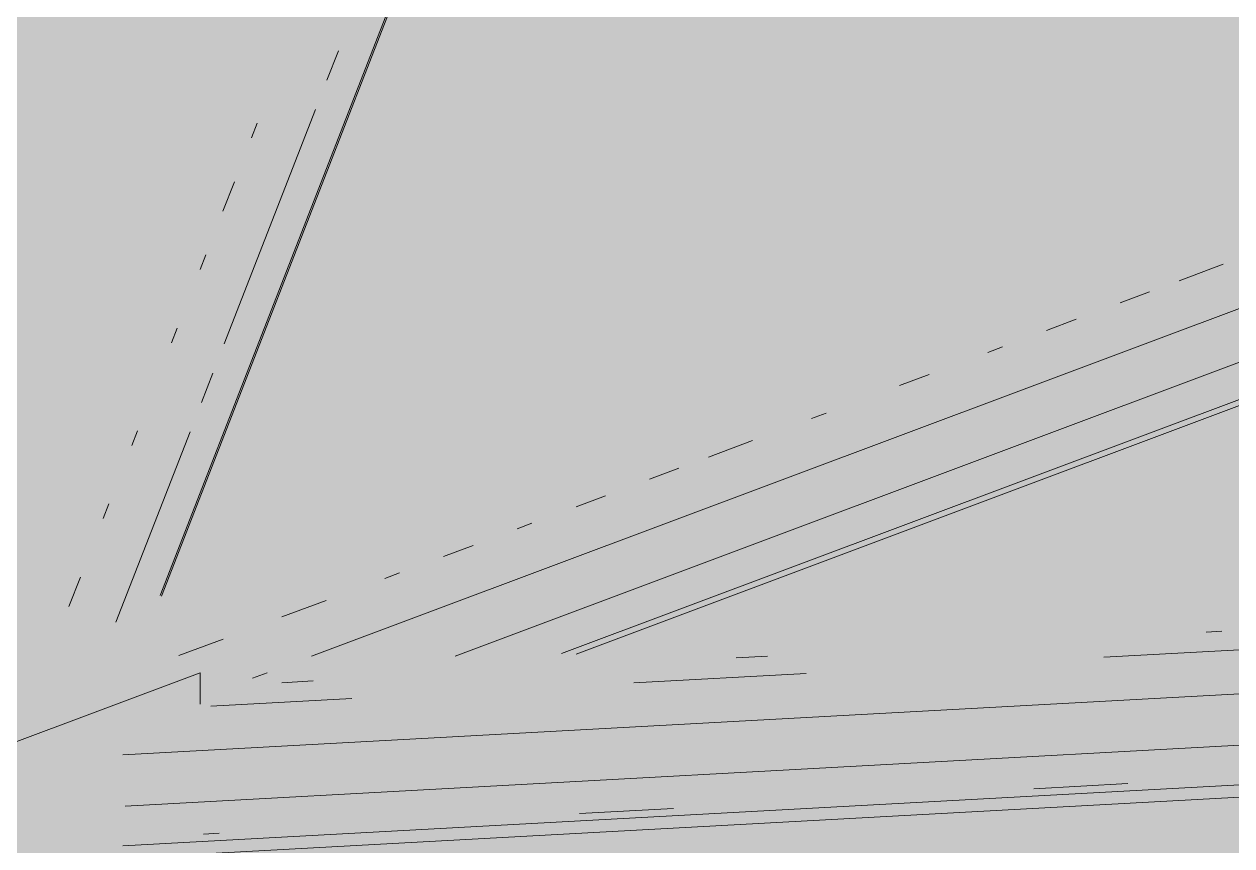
# Paper-space layout '03 3D Building and Roof' of a CAD drawing. Header units: millimetres. Extents: x 5 to 415, y 5 to 292.
# Drawn here: x 65.6 to 70.71, y 69.96 to 73.44 of the extents above; entities that cross this region are included whole.
import ezdxf

# ---------------------------------------------------------------- set-up
doc = ezdxf.new("R2010")
doc.units = ezdxf.units.MM
doc.layers.add('EXISTING', color=7, linetype='Continuous')
doc.layers.add('IMAGES', color=7, linetype='Continuous')

# ---------------------------------------------------------------- blocks, each defined once
blk = doc.blocks.new('SHEET_03')
at = {"layer": 'EXISTING', "color": 250, "lineweight": 9}
for p, q in [((66.8128, 70.7631), (91.423, 79.9823)), ((91.7199, 79.8651), (67.4212, 70.7626)), ((67.8719, 70.7746), (91.7345, 79.7136)), ((67.9339, 70.7723), (91.6718, 79.6647)), ((69.1682, 78.7109), (66.1724, 71.0205)), ((66.1781, 71.0176), (69.1255, 78.5839)), ((66.8787, 73.2015), (66.927, 73.3255)), ((66.4439, 72.0851), (66.8304, 73.0774)), ((66.5589, 72.958), (66.583, 73.02)), ((66.4381, 72.6479), (66.4864, 72.7719)), ((66.3414, 72.3998), (66.3656, 72.4618)), ((70.4883, 72.3527), (70.6753, 72.4228)), ((70.2391, 72.2594), (70.3637, 72.3061)), ((69.9276, 72.1427), (70.0522, 72.1894)), ((66.2206, 72.0897), (66.2448, 72.1517)), ((69.6784, 72.0493), (69.7407, 72.0727)), ((66.3472, 71.837), (66.3955, 71.9611)), ((69.3046, 71.9093), (69.4292, 71.956)), ((68.9307, 71.7692), (68.993, 71.7926)), ((65.9848, 70.9068), (66.2989, 71.713)), ((66.0515, 71.6556), (66.0757, 71.7176)), ((68.4946, 71.6059), (68.6815, 71.6759)), ((68.2454, 71.5125), (68.37, 71.5592)), ((66.0144, 70.3455), (86.9866, 71.4919)), ((67.9339, 71.3958), (68.0585, 71.4425)), ((65.9307, 71.3455), (65.9549, 71.4075)), ((67.6847, 71.3025), (67.747, 71.3258)), ((86.4655, 71.2452), (66.0242, 70.1278)), ((67.3731, 71.1858), (67.4977, 71.2324)), ((67.1239, 71.0924), (67.1862, 71.1157)), ((65.7858, 70.9734), (65.8341, 71.0974)), ((66.0144, 69.9601), (85.792, 71.0413)), ((66.2544, 69.9211), (85.8329, 70.9913)), ((66.6878, 70.929), (66.8747, 70.999)), ((70.6031, 70.865), (70.6695, 70.8686)), ((66.2517, 70.7656), (66.4386, 70.8357)), ((68.6121, 70.7562), (68.7448, 70.7634)), ((70.1701, 70.7586), (70.9001, 70.7985)), ((65.5086, 70.3802), (66.3418, 70.6923)), ((66.3418, 70.5592), (66.3418, 70.6923)), ((66.5636, 70.6698), (66.6259, 70.6931)), ((66.6874, 70.6509), (66.8201, 70.6582)), ((68.1791, 70.6498), (68.9091, 70.6897)), ((66.3871, 70.5518), (66.9844, 70.5845)), ((69.8731, 70.2016), (70.2713, 70.2234)), ((67.9484, 70.0964), (68.3466, 70.1182)), ((66.3556, 70.0093), (66.4219, 70.013))]:
    blk.add_line(p, q, dxfattribs=at)
at = {"layer": 'IMAGES', "color": 7}
for points in [[(67.0488, 73.2571), (67.2202, 73.2571), (67.0488, 73.7714), (67.2202, 73.7714)], [(61.5652, 73.4286), (66.3633, 73.4286), (61.5652, 73.6), (66.3633, 73.6)], [(66.3633, 73.4286), (66.5347, 73.4286), (66.3633, 73.6), (66.5347, 73.6)], [(66.5347, 73.4286), (66.7061, 73.4286), (66.5347, 73.6), (66.7061, 73.6)], [(66.7061, 73.4286), (67.0488, 73.4286), (66.7061, 73.6), (67.0488, 73.6)], [(67.2202, 73.2571), (67.3915, 73.2571), (67.2202, 73.6), (67.3915, 73.6)], [(67.3915, 73.2571), (67.5629, 73.2571), (67.3915, 73.6), (67.5629, 73.6)], [(67.5629, 73.4286), (70.6474, 73.4286), (67.5629, 73.6), (70.6474, 73.6)], [(70.6474, 73.4286), (70.9901, 73.4286), (70.6474, 73.6), (70.9901, 73.6)], [(61.0511, 73.2571), (66.192, 73.2571), (61.0511, 73.4286), (66.192, 73.4286)], [(66.192, 73.2571), (66.3633, 73.2571), (66.192, 73.4286), (66.3633, 73.4286)], [(66.3633, 73.2571), (66.5347, 73.2571), (66.3633, 73.4286), (66.5347, 73.4286)], [(66.5347, 73.0857), (66.7061, 73.0857), (66.5347, 73.4286), (66.7061, 73.4286)], [(66.7061, 73.2571), (67.0488, 73.2571), (66.7061, 73.4286), (67.0488, 73.4286)], [(67.5629, 73.2571), (70.9901, 73.2571), (67.5629, 73.4286), (70.9901, 73.4286)], [(60.3656, 73.0857), (66.0206, 73.0857), (60.3656, 73.2571), (66.0206, 73.2571)], [(66.0206, 73.0857), (66.192, 73.0857), (66.0206, 73.2571), (66.192, 73.2571)], [(66.192, 73.0857), (66.3633, 73.0857), (66.192, 73.2571), (66.3633, 73.2571)], [(66.3633, 73.0857), (66.5347, 73.0857), (66.3633, 73.2571), (66.5347, 73.2571)], [(66.7061, 73.0857), (66.8774, 73.0857), (66.7061, 73.2571), (66.8774, 73.2571)], [(66.8774, 73.0857), (67.2202, 73.0857), (66.8774, 73.2571), (67.2202, 73.2571)], [(67.2202, 72.9143), (67.3915, 72.9143), (67.2202, 73.2571), (67.3915, 73.2571)], [(67.3915, 73.0857), (71.5042, 73.0857), (67.3915, 73.2571), (71.5042, 73.2571)], [(60.1943, 72.9143), (65.8492, 72.9143), (60.1943, 73.0857), (65.8492, 73.0857)], [(65.8492, 72.9143), (66.0206, 72.9143), (65.8492, 73.0857), (66.0206, 73.0857)], [(66.0206, 72.9143), (66.3633, 72.9143), (66.0206, 73.0857), (66.3633, 73.0857)], [(66.3633, 72.7429), (66.5347, 72.7429), (66.3633, 73.0857), (66.5347, 73.0857)], [(66.5347, 72.9143), (66.8774, 72.9143), (66.5347, 73.0857), (66.8774, 73.0857)], [(66.8774, 72.7429), (67.0488, 72.7429), (66.8774, 73.0857), (67.0488, 73.0857)], [(67.0488, 72.9143), (67.2202, 72.9143), (67.0488, 73.0857), (67.2202, 73.0857)], [(67.3915, 72.9143), (71.1615, 72.9143), (67.3915, 73.0857), (71.1615, 73.0857)], [(59.6802, 72.7429), (65.8492, 72.7429), (59.6802, 72.9143), (65.8492, 72.9143)], [(65.8492, 72.5714), (66.0206, 72.5714), (65.8492, 72.9143), (66.0206, 72.9143)], [(66.0206, 72.7429), (66.192, 72.7429), (66.0206, 72.9143), (66.192, 72.9143)], [(66.192, 72.7429), (66.3633, 72.7429), (66.192, 72.9143), (66.3633, 72.9143)], [(66.5347, 72.7429), (66.8774, 72.7429), (66.5347, 72.9143), (66.8774, 72.9143)], [(67.0488, 72.7429), (67.2202, 72.7429), (67.0488, 72.9143), (67.2202, 72.9143)], [(67.2202, 72.7429), (70.6474, 72.7429), (67.2202, 72.9143), (70.6474, 72.9143)], [(70.6474, 72.7429), (70.9901, 72.7429), (70.6474, 72.9143), (70.9901, 72.9143)], [(59.1661, 72.5714), (65.8492, 72.5714), (59.1661, 72.7429), (65.8492, 72.7429)], [(66.0206, 72.4), (66.192, 72.4), (66.0206, 72.7429), (66.192, 72.7429)], [(66.192, 72.5714), (66.3633, 72.5714), (66.192, 72.7429), (66.3633, 72.7429)], [(66.3633, 72.5714), (66.5347, 72.5714), (66.3633, 72.7429), (66.5347, 72.7429)], [(66.5347, 72.4), (66.7061, 72.4), (66.5347, 72.7429), (66.7061, 72.7429)], [(66.7061, 72.4), (66.8774, 72.4), (66.7061, 72.7429), (66.8774, 72.7429)], [(66.8774, 72.5714), (67.0488, 72.5714), (66.8774, 72.7429), (67.0488, 72.7429)], [(67.0488, 72.4), (67.2202, 72.4), (67.0488, 72.7429), (67.2202, 72.7429)], [(67.2202, 72.5714), (70.3047, 72.5714), (67.2202, 72.7429), (70.3047, 72.7429)], [(70.3047, 72.5714), (70.6474, 72.5714), (70.3047, 72.7429), (70.6474, 72.7429)], [(70.6474, 72.5714), (70.8188, 72.5714), (70.6474, 72.7429), (70.8188, 72.7429)], [(58.652, 72.4), (66.0206, 72.4), (58.652, 72.5714), (66.0206, 72.5714)], [(66.192, 72.4), (66.3633, 72.4), (66.192, 72.5714), (66.3633, 72.5714)], [(66.3633, 72.4), (66.5347, 72.4), (66.3633, 72.5714), (66.5347, 72.5714)], [(66.8774, 72.4), (67.0488, 72.4), (66.8774, 72.5714), (67.0488, 72.5714)], [(67.2202, 72.4), (69.7906, 72.4), (67.2202, 72.5714), (69.7906, 72.5714)], [(69.7906, 72.4), (69.962, 72.4), (69.7906, 72.5714), (69.962, 72.5714)], [(69.962, 72.4), (70.1333, 72.4), (69.962, 72.5714), (70.1333, 72.5714)], [(70.1333, 72.4), (70.3047, 72.4), (70.1333, 72.5714), (70.3047, 72.5714)], [(70.3047, 72.4), (70.6474, 72.4), (70.3047, 72.5714), (70.6474, 72.5714)], [(70.6474, 72.4), (70.8188, 72.4), (70.6474, 72.5714), (70.8188, 72.5714)], [(58.1379, 72.2286), (65.6779, 72.2286), (58.1379, 72.4), (65.6779, 72.4)], [(65.6779, 72.2286), (65.8492, 72.2286), (65.6779, 72.4), (65.8492, 72.4)], [(65.8492, 72.2286), (66.0206, 72.2286), (65.8492, 72.4), (66.0206, 72.4)], [(66.0206, 72.2286), (66.3633, 72.2286), (66.0206, 72.4), (66.3633, 72.4)], [(66.3633, 72.2286), (66.5347, 72.2286), (66.3633, 72.4), (66.5347, 72.4)], [(66.5347, 71.8857), (66.7061, 71.8857), (66.5347, 72.4), (66.7061, 72.4)], [(66.7061, 72.2286), (66.8774, 72.2286), (66.7061, 72.4), (66.8774, 72.4)], [(66.8774, 72.2286), (67.0488, 72.2286), (66.8774, 72.4), (67.0488, 72.4)], [(67.0488, 72.2286), (69.2765, 72.2286), (67.0488, 72.4), (69.2765, 72.4)], [(69.2765, 72.2286), (69.4479, 72.2286), (69.2765, 72.4), (69.4479, 72.4)], [(69.4479, 72.2286), (69.6192, 72.2286), (69.4479, 72.4), (69.6192, 72.4)], [(69.6192, 72.0571), (69.7906, 72.0571), (69.6192, 72.4), (69.7906, 72.4)], [(69.7906, 72.2286), (69.962, 72.2286), (69.7906, 72.4), (69.962, 72.4)], [(69.962, 72.2286), (70.1333, 72.2286), (69.962, 72.4), (70.1333, 72.4)], [(70.1333, 72.2286), (70.3047, 72.2286), (70.1333, 72.4), (70.3047, 72.4)], [(70.3047, 72.2286), (70.6474, 72.2286), (70.3047, 72.4), (70.6474, 72.4)], [(70.6474, 72.0571), (70.8188, 72.0571), (70.6474, 72.4), (70.8188, 72.4)], [(57.7952, 72.0571), (65.6779, 72.0571), (57.7952, 72.2286), (65.6779, 72.2286)], [(65.6779, 71.8857), (65.8492, 71.8857), (65.6779, 72.2286), (65.8492, 72.2286)], [(65.8492, 72.0571), (66.0206, 72.0571), (65.8492, 72.2286), (66.0206, 72.2286)], [(66.0206, 72.0571), (66.192, 72.0571), (66.0206, 72.2286), (66.192, 72.2286)], [(66.192, 72.0571), (66.5347, 72.0571), (66.192, 72.2286), (66.5347, 72.2286)], [(66.7061, 72.0571), (66.8774, 72.0571), (66.7061, 72.2286), (66.8774, 72.2286)], [(66.8774, 72.0571), (67.0488, 72.0571), (66.8774, 72.2286), (67.0488, 72.2286)], [(67.0488, 72.0571), (68.9338, 72.0571), (67.0488, 72.2286), (68.9338, 72.2286)], [(68.9338, 72.0571), (69.2765, 72.0571), (68.9338, 72.2286), (69.2765, 72.2286)], [(69.2765, 72.0571), (69.4479, 72.0571), (69.2765, 72.2286), (69.4479, 72.2286)], [(69.4479, 72.0571), (69.6192, 72.0571), (69.4479, 72.2286), (69.6192, 72.2286)], [(69.7906, 72.0571), (70.1333, 72.0571), (69.7906, 72.2286), (70.1333, 72.2286)], [(70.1333, 72.0571), (70.6474, 72.0571), (70.1333, 72.2286), (70.6474, 72.2286)], [(57.2811, 71.8857), (65.6779, 71.8857), (57.2811, 72.0571), (65.6779, 72.0571)], [(65.8492, 71.8857), (66.0206, 71.8857), (65.8492, 72.0571), (66.0206, 72.0571)], [(66.0206, 71.8857), (66.192, 71.8857), (66.0206, 72.0571), (66.192, 72.0571)], [(66.192, 71.8857), (66.5347, 71.8857), (66.192, 72.0571), (66.5347, 72.0571)], [(66.7061, 71.8857), (68.4197, 71.8857), (66.7061, 72.0571), (68.4197, 72.0571)], [(68.4197, 71.8857), (68.7624, 71.8857), (68.4197, 72.0571), (68.7624, 72.0571)], [(68.7624, 71.8857), (68.9338, 71.8857), (68.7624, 72.0571), (68.9338, 72.0571)], [(68.9338, 71.8857), (69.2765, 71.8857), (68.9338, 72.0571), (69.2765, 72.0571)], [(69.2765, 71.7143), (69.4479, 71.7143), (69.2765, 72.0571), (69.4479, 72.0571)], [(69.4479, 71.7143), (69.6192, 71.7143), (69.4479, 72.0571), (69.6192, 72.0571)], [(69.6192, 71.8857), (69.7906, 71.8857), (69.6192, 72.0571), (69.7906, 72.0571)], [(69.7906, 71.8857), (69.962, 71.8857), (69.7906, 72.0571), (69.962, 72.0571)], [(69.962, 71.8857), (70.1333, 71.8857), (69.962, 72.0571), (70.1333, 72.0571)], [(70.1333, 71.8857), (70.8188, 71.8857), (70.1333, 72.0571), (70.8188, 72.0571)], [(65.5065, 71.7143), (65.6779, 71.7143), (65.5065, 71.8857), (65.6779, 71.8857)], [(65.6779, 71.5429), (65.8492, 71.5429), (65.6779, 71.8857), (65.8492, 71.8857)], [(65.8492, 71.7143), (66.0206, 71.7143), (65.8492, 71.8857), (66.0206, 71.8857)], [(66.0206, 71.7143), (66.192, 71.7143), (66.0206, 71.8857), (66.192, 71.8857)], [(66.192, 71.5429), (66.3633, 71.5429), (66.192, 71.8857), (66.3633, 71.8857)], [(66.3633, 71.5429), (66.5347, 71.5429), (66.3633, 71.8857), (66.5347, 71.8857)], [(66.5347, 71.5429), (66.7061, 71.5429), (66.5347, 71.8857), (66.7061, 71.8857)], [(66.7061, 71.5429), (66.8774, 71.5429), (66.7061, 71.8857), (66.8774, 71.8857)], [(66.8774, 71.7143), (68.077, 71.7143), (66.8774, 71.8857), (68.077, 71.8857)], [(68.077, 71.7143), (68.2483, 71.7143), (68.077, 71.8857), (68.2483, 71.8857)], [(68.2483, 71.7143), (68.4197, 71.7143), (68.2483, 71.8857), (68.4197, 71.8857)], [(68.4197, 71.7143), (68.5911, 71.7143), (68.4197, 71.8857), (68.5911, 71.8857)], [(68.5911, 71.7143), (68.7624, 71.7143), (68.5911, 71.8857), (68.7624, 71.8857)], [(68.7624, 71.7143), (68.9338, 71.7143), (68.7624, 71.8857), (68.9338, 71.8857)], [(68.9338, 71.7143), (69.2765, 71.7143), (68.9338, 71.8857), (69.2765, 71.8857)], [(69.6192, 71.7143), (70.1333, 71.7143), (69.6192, 71.8857), (70.1333, 71.8857)], [(70.1333, 71.7143), (70.3047, 71.7143), (70.1333, 71.8857), (70.3047, 71.8857)], [(70.3047, 71.7143), (70.4761, 71.7143), (70.3047, 71.8857), (70.4761, 71.8857)], [(70.4761, 71.7143), (70.9901, 71.7143), (70.4761, 71.8857), (70.9901, 71.8857)], [(65.5065, 71.3714), (65.6779, 71.3714), (65.5065, 71.7143), (65.6779, 71.7143)], [(65.8492, 71.5429), (66.0206, 71.5429), (65.8492, 71.7143), (66.0206, 71.7143)], [(66.0206, 71.5429), (66.192, 71.5429), (66.0206, 71.7143), (66.192, 71.7143)], [(66.8774, 71.5429), (67.7342, 71.5429), (66.8774, 71.7143), (67.7342, 71.7143)], [(67.7342, 71.5429), (67.9056, 71.5429), (67.7342, 71.7143), (67.9056, 71.7143)], [(67.9056, 71.5429), (68.077, 71.5429), (67.9056, 71.7143), (68.077, 71.7143)], [(68.077, 71.5429), (68.2483, 71.5429), (68.077, 71.7143), (68.2483, 71.7143)], [(68.2483, 71.5429), (68.4197, 71.5429), (68.2483, 71.7143), (68.4197, 71.7143)], [(68.4197, 71.5429), (68.5911, 71.5429), (68.4197, 71.7143), (68.5911, 71.7143)], [(68.5911, 71.5429), (68.7624, 71.5429), (68.5911, 71.7143), (68.7624, 71.7143)], [(68.7624, 71.5429), (69.2765, 71.5429), (68.7624, 71.7143), (69.2765, 71.7143)], [(69.2765, 71.5429), (70.1333, 71.5429), (69.2765, 71.7143), (70.1333, 71.7143)], [(70.1333, 71.5429), (70.4761, 71.5429), (70.1333, 71.7143), (70.4761, 71.7143)], [(70.4761, 71.5429), (70.6474, 71.5429), (70.4761, 71.7143), (70.6474, 71.7143)], [(70.6474, 71.5429), (70.8188, 71.5429), (70.6474, 71.7143), (70.8188, 71.7143)], [(65.6779, 71.3714), (65.8492, 71.3714), (65.6779, 71.5429), (65.8492, 71.5429)], [(65.8492, 71.3714), (66.192, 71.3714), (65.8492, 71.5429), (66.192, 71.5429)], [(66.192, 71.3714), (66.5347, 71.3714), (66.192, 71.5429), (66.5347, 71.5429)], [(66.5347, 71.3714), (66.7061, 71.3714), (66.5347, 71.5429), (66.7061, 71.5429)], [(66.7061, 71.3714), (67.0488, 71.3714), (66.7061, 71.5429), (67.0488, 71.5429)], [(67.0488, 71.3714), (67.2202, 71.3714), (67.0488, 71.5429), (67.2202, 71.5429)], [(67.2202, 71.3714), (67.3915, 71.3714), (67.2202, 71.5429), (67.3915, 71.5429)], [(67.3915, 71.3714), (67.7342, 71.3714), (67.3915, 71.5429), (67.7342, 71.5429)], [(67.7342, 71.3714), (67.9056, 71.3714), (67.7342, 71.5429), (67.9056, 71.5429)], [(67.9056, 71.3714), (68.077, 71.3714), (67.9056, 71.5429), (68.077, 71.5429)], [(68.077, 71.3714), (68.2483, 71.3714), (68.077, 71.5429), (68.2483, 71.5429)], [(68.2483, 71.3714), (68.9338, 71.3714), (68.2483, 71.5429), (68.9338, 71.5429)], [(68.9338, 71.3714), (69.6192, 71.3714), (68.9338, 71.5429), (69.6192, 71.5429)], [(69.6192, 71.3714), (69.962, 71.3714), (69.6192, 71.5429), (69.962, 71.5429)], [(69.962, 71.3714), (70.1333, 71.3714), (69.962, 71.5429), (70.1333, 71.5429)], [(70.1333, 71.3714), (70.3047, 71.3714), (70.1333, 71.5429), (70.3047, 71.5429)], [(70.3047, 71.3714), (70.4761, 71.3714), (70.3047, 71.5429), (70.4761, 71.5429)], [(70.4761, 71.3714), (70.8188, 71.3714), (70.4761, 71.5429), (70.8188, 71.5429)], [(65.5065, 71.2), (65.6779, 71.2), (65.5065, 71.3714), (65.6779, 71.3714)], [(65.6779, 71.2), (65.8492, 71.2), (65.6779, 71.3714), (65.8492, 71.3714)], [(65.8492, 71.2), (66.0206, 71.2), (65.8492, 71.3714), (66.0206, 71.3714)], [(66.0206, 71.2), (66.192, 71.2), (66.0206, 71.3714), (66.192, 71.3714)], [(66.192, 71.0286), (66.3633, 71.0286), (66.192, 71.3714), (66.3633, 71.3714)], [(66.3633, 71.2), (66.5347, 71.2), (66.3633, 71.3714), (66.5347, 71.3714)], [(66.5347, 71.2), (67.0488, 71.2), (66.5347, 71.3714), (67.0488, 71.3714)], [(67.0488, 71.2), (67.2202, 71.2), (67.0488, 71.3714), (67.2202, 71.3714)], [(67.2202, 71.2), (67.9056, 71.2), (67.2202, 71.3714), (67.9056, 71.3714)], [(67.9056, 71.2), (68.077, 71.2), (67.9056, 71.3714), (68.077, 71.3714)], [(68.077, 71.2), (68.7624, 71.2), (68.077, 71.3714), (68.7624, 71.3714)], [(68.7624, 71.2), (69.2765, 71.2), (68.7624, 71.3714), (69.2765, 71.3714)], [(69.2765, 71.2), (69.4479, 71.2), (69.2765, 71.3714), (69.4479, 71.3714)], [(69.4479, 71.2), (69.6192, 71.2), (69.4479, 71.3714), (69.6192, 71.3714)], [(69.6192, 71.2), (69.7906, 71.2), (69.6192, 71.3714), (69.7906, 71.3714)], [(69.7906, 71.2), (69.962, 71.2), (69.7906, 71.3714), (69.962, 71.3714)], [(69.962, 71.2), (70.1333, 71.2), (69.962, 71.3714), (70.1333, 71.3714)], [(70.1333, 71.2), (70.3047, 71.2), (70.1333, 71.3714), (70.3047, 71.3714)], [(70.3047, 71.2), (72.5324, 71.2), (70.3047, 71.3714), (72.5324, 71.3714)], [(65.5065, 71.0286), (65.6779, 71.0286), (65.5065, 71.2), (65.6779, 71.2)], [(65.6779, 71.0286), (65.8492, 71.0286), (65.6779, 71.2), (65.8492, 71.2)], [(65.8492, 71.0286), (66.0206, 71.0286), (65.8492, 71.2), (66.0206, 71.2)], [(66.0206, 71.0286), (66.192, 71.0286), (66.0206, 71.2), (66.192, 71.2)], [(66.3633, 71.0286), (66.5347, 71.0286), (66.3633, 71.2), (66.5347, 71.2)], [(66.5347, 71.0286), (66.7061, 71.0286), (66.5347, 71.2), (66.7061, 71.2)], [(66.7061, 71.0286), (66.8774, 71.0286), (66.7061, 71.2), (66.8774, 71.2)], [(66.8774, 71.0286), (67.0488, 71.0286), (66.8774, 71.2), (67.0488, 71.2)], [(67.0488, 70.8571), (67.2202, 70.8571), (67.0488, 71.2), (67.2202, 71.2)], [(67.2202, 71.0286), (67.5629, 71.0286), (67.2202, 71.2), (67.5629, 71.2)], [(67.5629, 71.0286), (67.7342, 71.0286), (67.5629, 71.2), (67.7342, 71.2)], [(67.7342, 71.0286), (68.2483, 71.0286), (67.7342, 71.2), (68.2483, 71.2)], [(68.2483, 71.0286), (68.4197, 71.0286), (68.2483, 71.2), (68.4197, 71.2)], [(68.4197, 71.0286), (69.1051, 71.0286), (68.4197, 71.2), (69.1051, 71.2)], [(69.1051, 71.0286), (69.2765, 71.0286), (69.1051, 71.2), (69.2765, 71.2)], [(69.2765, 71.0286), (69.4479, 71.0286), (69.2765, 71.2), (69.4479, 71.2)], [(69.4479, 71.0286), (69.6192, 71.0286), (69.4479, 71.2), (69.6192, 71.2)], [(69.6192, 71.0286), (69.962, 71.0286), (69.6192, 71.2), (69.962, 71.2)], [(69.962, 71.0286), (70.6474, 71.0286), (69.962, 71.2), (70.6474, 71.2)], [(70.6474, 71.0286), (70.8188, 71.0286), (70.6474, 71.2), (70.8188, 71.2)], [(65.5065, 70.8571), (65.6779, 70.8571), (65.5065, 71.0286), (65.6779, 71.0286)], [(65.6779, 70.8571), (65.8492, 70.8571), (65.6779, 71.0286), (65.8492, 71.0286)], [(65.8492, 70.8571), (66.0206, 70.8571), (65.8492, 71.0286), (66.0206, 71.0286)], [(66.0206, 70.8571), (66.3633, 70.8571), (66.0206, 71.0286), (66.3633, 71.0286)], [(66.3633, 70.8571), (66.5347, 70.8571), (66.3633, 71.0286), (66.5347, 71.0286)], [(66.5347, 70.8571), (66.7061, 70.8571), (66.5347, 71.0286), (66.7061, 71.0286)], [(66.7061, 70.8571), (66.8774, 70.8571), (66.7061, 71.0286), (66.8774, 71.0286)], [(66.8774, 70.8571), (67.0488, 70.8571), (66.8774, 71.0286), (67.0488, 71.0286)], [(67.2202, 70.8571), (68.077, 70.8571), (67.2202, 71.0286), (68.077, 71.0286)], [(68.077, 70.8571), (68.5911, 70.8571), (68.077, 71.0286), (68.5911, 71.0286)], [(68.5911, 70.6857), (68.7624, 70.6857), (68.5911, 71.0286), (68.7624, 71.0286)], [(68.7624, 70.6857), (68.9338, 70.6857), (68.7624, 71.0286), (68.9338, 71.0286)], [(68.9338, 70.8571), (69.1051, 70.8571), (68.9338, 71.0286), (69.1051, 71.0286)], [(69.1051, 70.8571), (69.2765, 70.8571), (69.1051, 71.0286), (69.2765, 71.0286)], [(69.2765, 70.8571), (69.4479, 70.8571), (69.2765, 71.0286), (69.4479, 71.0286)], [(69.4479, 70.8571), (70.1333, 70.8571), (69.4479, 71.0286), (70.1333, 71.0286)], [(70.1333, 70.8571), (70.3047, 70.8571), (70.1333, 71.0286), (70.3047, 71.0286)], [(70.3047, 70.8571), (70.4761, 70.8571), (70.3047, 71.0286), (70.4761, 71.0286)], [(70.4761, 70.8571), (70.6474, 70.8571), (70.4761, 71.0286), (70.6474, 71.0286)], [(70.6474, 70.8571), (70.8188, 70.8571), (70.6474, 71.0286), (70.8188, 71.0286)], [(65.3352, 70.6857), (65.8492, 70.6857), (65.3352, 70.8571), (65.8492, 70.8571)], [(65.8492, 70.6857), (66.0206, 70.6857), (65.8492, 70.8571), (66.0206, 70.8571)], [(66.0206, 70.6857), (66.192, 70.6857), (66.0206, 70.8571), (66.192, 70.8571)], [(66.192, 70.6857), (66.3633, 70.6857), (66.192, 70.8571), (66.3633, 70.8571)], [(66.3633, 70.6857), (66.5347, 70.6857), (66.3633, 70.8571), (66.5347, 70.8571)], [(66.5347, 70.6857), (66.7061, 70.6857), (66.5347, 70.8571), (66.7061, 70.8571)], [(66.7061, 70.6857), (67.0488, 70.6857), (66.7061, 70.8571), (67.0488, 70.8571)], [(67.0488, 70.6857), (67.2202, 70.6857), (67.0488, 70.8571), (67.2202, 70.8571)], [(67.2202, 70.6857), (67.3915, 70.6857), (67.2202, 70.8571), (67.3915, 70.8571)], [(67.3915, 70.6857), (67.5629, 70.6857), (67.3915, 70.8571), (67.5629, 70.8571)], [(67.5629, 70.6857), (67.9056, 70.6857), (67.5629, 70.8571), (67.9056, 70.8571)], [(67.9056, 70.6857), (68.077, 70.6857), (67.9056, 70.8571), (68.077, 70.8571)], [(68.077, 70.6857), (68.4197, 70.6857), (68.077, 70.8571), (68.4197, 70.8571)], [(68.4197, 70.6857), (68.5911, 70.6857), (68.4197, 70.8571), (68.5911, 70.8571)], [(68.9338, 70.6857), (69.1051, 70.6857), (68.9338, 70.8571), (69.1051, 70.8571)], [(69.1051, 70.6857), (69.2765, 70.6857), (69.1051, 70.8571), (69.2765, 70.8571)], [(69.2765, 70.6857), (69.6192, 70.6857), (69.2765, 70.8571), (69.6192, 70.8571)], [(69.6192, 70.6857), (69.962, 70.6857), (69.6192, 70.8571), (69.962, 70.8571)], [(69.962, 70.6857), (70.1333, 70.6857), (69.962, 70.8571), (70.1333, 70.8571)], [(70.1333, 70.6857), (70.3047, 70.6857), (70.1333, 70.8571), (70.3047, 70.8571)], [(70.3047, 70.6857), (70.8188, 70.6857), (70.3047, 70.8571), (70.8188, 70.8571)], [(65.5065, 70.5143), (65.6779, 70.5143), (65.5065, 70.6857), (65.6779, 70.6857)], [(65.6779, 70.5143), (65.8492, 70.5143), (65.6779, 70.6857), (65.8492, 70.6857)], [(65.8492, 70.5143), (66.0206, 70.5143), (65.8492, 70.6857), (66.0206, 70.6857)], [(66.0206, 70.5143), (66.192, 70.5143), (66.0206, 70.6857), (66.192, 70.6857)], [(66.192, 70.5143), (66.8774, 70.5143), (66.192, 70.6857), (66.8774, 70.6857)], [(66.8774, 70.5143), (67.0488, 70.5143), (66.8774, 70.6857), (67.0488, 70.6857)], [(67.0488, 70.5143), (67.3915, 70.5143), (67.0488, 70.6857), (67.3915, 70.6857)], [(67.3915, 70.5143), (67.5629, 70.5143), (67.3915, 70.6857), (67.5629, 70.6857)], [(67.5629, 70.5143), (68.077, 70.5143), (67.5629, 70.6857), (68.077, 70.6857)], [(68.077, 70.5143), (68.2483, 70.5143), (68.077, 70.6857), (68.2483, 70.6857)], [(68.2483, 70.5143), (68.9338, 70.5143), (68.2483, 70.6857), (68.9338, 70.6857)], [(68.9338, 70.5143), (69.1051, 70.5143), (68.9338, 70.6857), (69.1051, 70.6857)], [(69.1051, 70.5143), (69.6192, 70.5143), (69.1051, 70.6857), (69.6192, 70.6857)], [(69.6192, 70.3429), (69.7906, 70.3429), (69.6192, 70.6857), (69.7906, 70.6857)], [(69.7906, 70.5143), (71.5042, 70.5143), (69.7906, 70.6857), (71.5042, 70.6857)], [(65.3352, 70.3429), (65.6779, 70.3429), (65.3352, 70.5143), (65.6779, 70.5143)], [(65.6779, 70.3429), (66.192, 70.3429), (65.6779, 70.5143), (66.192, 70.5143)], [(66.192, 70.3429), (67.0488, 70.3429), (66.192, 70.5143), (67.0488, 70.5143)], [(67.0488, 70.3429), (67.3915, 70.3429), (67.0488, 70.5143), (67.3915, 70.5143)], [(67.3915, 70.3429), (67.5629, 70.3429), (67.3915, 70.5143), (67.5629, 70.5143)], [(67.5629, 70.3429), (67.7342, 70.3429), (67.5629, 70.5143), (67.7342, 70.5143)], [(67.7342, 70.3429), (69.6192, 70.3429), (67.7342, 70.5143), (69.6192, 70.5143)], [(69.7906, 70.3429), (71.6756, 70.3429), (69.7906, 70.5143), (71.6756, 70.5143)], [(65.5065, 70.1714), (65.6779, 70.1714), (65.5065, 70.3429), (65.6779, 70.3429)], [(65.6779, 70.1714), (65.8492, 70.1714), (65.6779, 70.3429), (65.8492, 70.3429)], [(65.8492, 70.1714), (66.0206, 70.1714), (65.8492, 70.3429), (66.0206, 70.3429)], [(66.0206, 70.1714), (67.7342, 70.1714), (66.0206, 70.3429), (67.7342, 70.3429)], [(67.7342, 70.1714), (67.9056, 70.1714), (67.7342, 70.3429), (67.9056, 70.3429)], [(67.9056, 70.1714), (68.9338, 70.1714), (67.9056, 70.3429), (68.9338, 70.3429)], [(68.9338, 70.1714), (69.962, 70.1714), (68.9338, 70.3429), (69.962, 70.3429)], [(69.962, 70.1714), (70.8188, 70.1714), (69.962, 70.3429), (70.8188, 70.3429)], [(65.5065, 65.2), (65.6779, 65.2), (65.5065, 70.1714), (65.6779, 70.1714)], [(65.6779, 70), (66.0206, 70), (65.6779, 70.1714), (66.0206, 70.1714)], [(66.0206, 70), (66.192, 70), (66.0206, 70.1714), (66.192, 70.1714)], [(66.192, 70), (66.3633, 70), (66.192, 70.1714), (66.3633, 70.1714)], [(66.3633, 70), (66.5347, 70), (66.3633, 70.1714), (66.5347, 70.1714)], [(66.5347, 70), (67.0488, 70), (66.5347, 70.1714), (67.0488, 70.1714)], [(67.0488, 69.8286), (67.9056, 69.8286), (67.0488, 70.1714), (67.9056, 70.1714)], [(67.9056, 70), (68.9338, 70), (67.9056, 70.1714), (68.9338, 70.1714)], [(68.9338, 70), (69.7906, 70), (68.9338, 70.1714), (69.7906, 70.1714)], [(69.7906, 70), (69.962, 70), (69.7906, 70.1714), (69.962, 70.1714)], [(69.962, 70), (71.847, 70), (69.962, 70.1714), (71.847, 70.1714)], [(65.6779, 69.8286), (65.8492, 69.8286), (65.6779, 70), (65.8492, 70)], [(65.8492, 69.8286), (66.0206, 69.8286), (65.8492, 70), (66.0206, 70)], [(66.0206, 69.8286), (67.0488, 69.8286), (66.0206, 70), (67.0488, 70)], [(67.9056, 69.8286), (68.077, 69.8286), (67.9056, 70), (68.077, 70)], [(68.077, 69.8286), (69.962, 69.8286), (68.077, 70), (69.962, 70)], [(69.962, 69.8286), (70.1333, 69.8286), (69.962, 70), (70.1333, 70)], [(70.1333, 69.8286), (71.847, 69.8286), (70.1333, 70), (71.847, 70)]]:
    blk.add_solid(points, dxfattribs=at)

psp = doc.layouts.new('03 3D Building and Roof')

# ---------------------------------------------------------------- block references
psp.add_blockref('SHEET_03', (0, 0))

doc.saveas('drawing.dxf')
